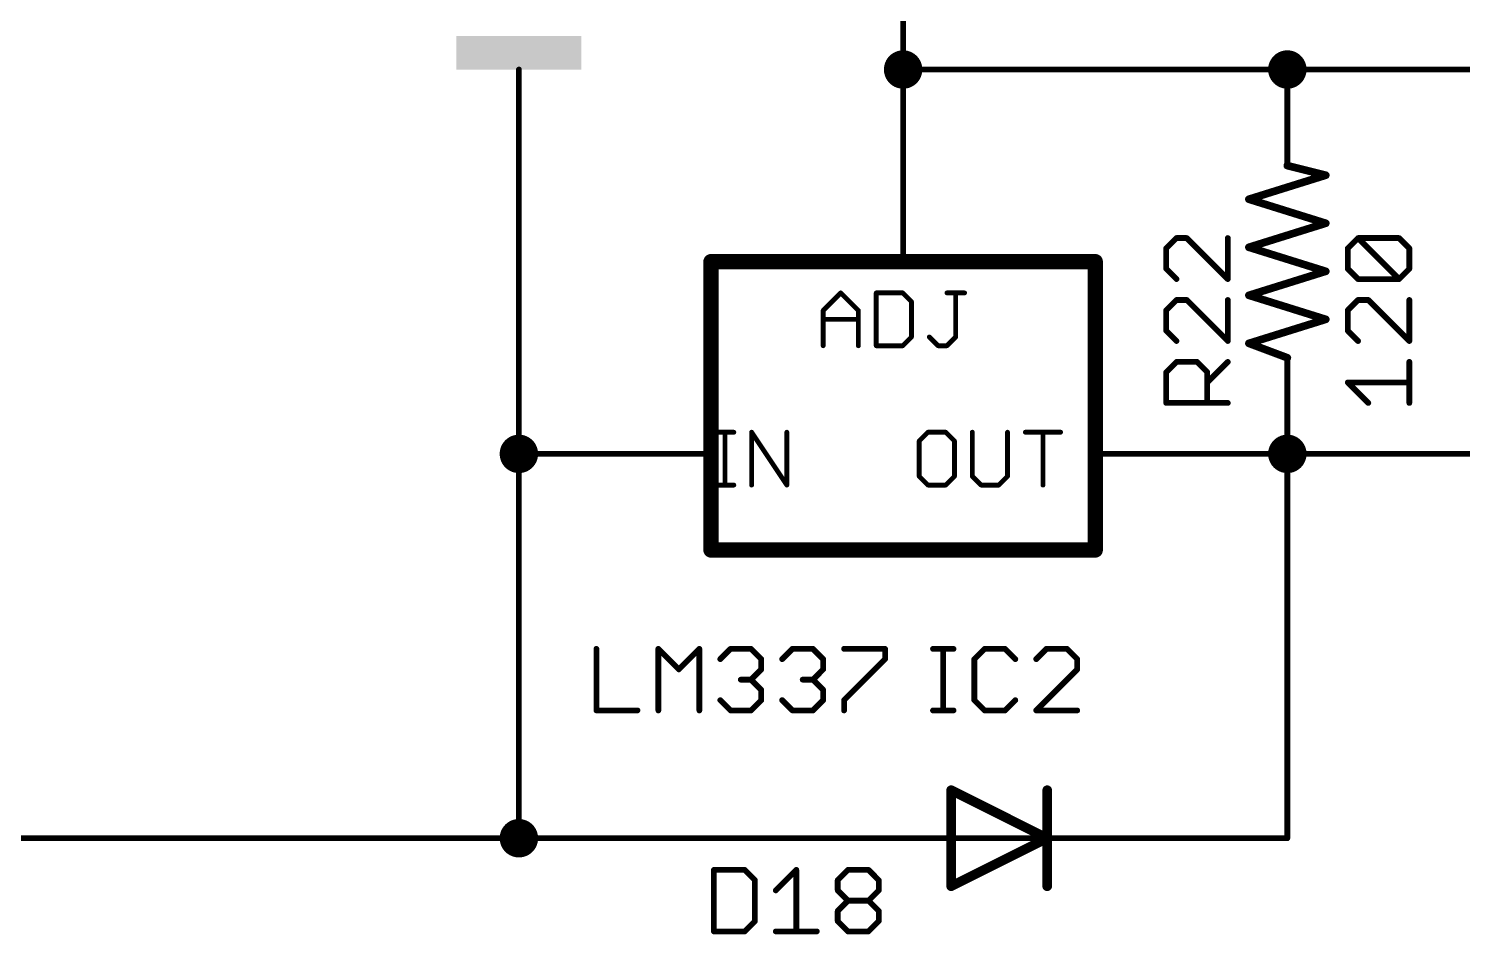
# Model space of a CAD drawing. Extents: x -40 to 215, y -109 to 87.
# Drawn here: x 121.66 to 159.57, y -109.22 to -85.28 of the extents above; entities that cross this region are included whole.
import ezdxf

# ---------------------------------------------------------------- set-up
doc = ezdxf.new("R2010")
doc.units = 0
for name, color, linetype in [('91', 94, 'CONTINUOUS'), ('94', 14, 'CONTINUOUS'), ('95', 251, 'CONTINUOUS'), ('96', 251, 'CONTINUOUS')]:
    doc.layers.add(name, color=color, linetype=linetype)

# ---------------------------------------------------------------- blocks, each defined once
blk = doc.blocks.new('RECT')
blk.add_solid([(-0.5, -0.5), (0.5, -0.5), (-0.5, 0.5), (0.5, 0.5)])

msp = doc.modelspace()

# ---------------------------------------------------------------- linework, layer by layer
at = {"layer": '91'}
for points, const_width in [([(144.78, -86.614, 1), (144.78, -86.106, 1), (144.78, -86.614)], 0.508), ([(154.94, -86.614, 1), (154.94, -86.106, 1), (154.94, -86.614)], 0.508), ([(144.8181, -86.36, 1), (144.7419, -86.36)], 0.0762), ([(144.78, -86.3219, 1), (144.78, -86.3981)], 0.0762), ([(154.94, -86.3219, 1), (154.94, -86.3981)], 0.0762), ([(154.94, -86.3981, 1), (154.94, -86.3219)], 0.0762), ([(134.6581, -88.9, 1), (134.5819, -88.9)], 0.0762), ([(144.7419, -88.9, 1), (144.8181, -88.9)], 0.0762), ([(134.62, -96.774, 1), (134.62, -96.266, 1), (134.62, -96.774)], 0.508), ([(154.94, -96.774, 1), (154.94, -96.266, 1), (154.94, -96.774)], 0.508), ([(134.62, -96.4819, 1), (134.62, -96.5581)], 0.0762), ([(134.6581, -96.52, 1), (134.5819, -96.52)], 0.0762), ([(134.5819, -96.52, 1), (134.6581, -96.52)], 0.0762), ([(137.16, -96.5581, 1), (137.16, -96.4819)], 0.0762), ([(152.4, -96.4819, 1), (152.4, -96.5581)], 0.0762), ([(154.94, -96.4819, 1), (154.94, -96.5581)], 0.0762), ([(154.9781, -96.52, 1), (154.9019, -96.52)], 0.0762), ([(154.94, -96.5581, 1), (154.94, -96.4819)], 0.0762), ([(134.62, -106.934, 1), (134.62, -106.426, 1), (134.62, -106.934)], 0.508), ([(134.62, -106.6419, 1), (134.62, -106.7181)], 0.0762), ([(134.5819, -106.68, 1), (134.6581, -106.68)], 0.0762), ([(134.62, -106.7181, 1), (134.62, -106.6419)], 0.0762), ([(144.78, -106.7181, 1), (144.78, -106.6419)], 0.0762), ([(149.86, -106.6419, 1), (149.86, -106.7181)], 0.0762), ([(154.9019, -106.68, 1), (154.9781, -106.68)], 0.0762), ([(154.94, -106.7181, 1), (154.94, -106.6419)], 0.0762)]:
    msp.add_lwpolyline(points, format="xyb", dxfattribs=dict(at, const_width=const_width))
at = {"layer": '91', "const_width": 0.1524}
for points in [[(144.78, -88.9), (144.78, -86.36)], [(144.78, -86.36), (154.94, -86.36)], [(154.94, -86.36), (165.1, -86.36)], [(134.62, -88.9), (134.62, -96.52)], [(134.62, -96.52), (137.16, -96.52)], [(134.62, -96.52), (134.62, -106.68)], [(152.4, -96.52), (154.94, -96.52)], [(154.94, -96.52), (165.1, -96.52)], [(154.94, -106.68), (154.94, -96.52)], [(114.3, -106.68), (134.62, -106.68)], [(134.62, -106.68), (144.78, -106.68)], [(149.86, -106.68), (154.94, -106.68)]]:
    msp.add_lwpolyline(points, dxfattribs=at)
at = {"layer": '94'}
for points, const_width in [([(144.78, -86.36), (144.78, -83.82)], 0.1524), ([(134.62, -88.9), (134.62, -86.36)], 0.1524), ([(154.94, -86.36), (154.94, -88.9)], 0.1524), ([(144.78, -88.9), (144.78, -91.44)], 0.1524), ([(153.924, -89.789), (155.956, -89.154)], 0.2032), ([(155.956, -89.154), (154.94, -88.9)], 0.2032), ([(155.956, -90.424), (153.924, -89.789)], 0.2032), ([(153.924, -91.059), (155.956, -90.424)], 0.2032), ([(155.956, -91.694), (153.924, -91.059)], 0.2032), ([(149.86, -91.44), (139.7, -91.44)], 0.4064), ([(139.7, -91.44), (139.7, -99.06)], 0.4064), ([(149.86, -99.06), (149.86, -91.44)], 0.4064), ([(153.924, -92.329), (155.956, -91.694)], 0.2032), ([(155.956, -92.964), (153.924, -92.329)], 0.2032), ([(153.924, -93.599), (155.956, -92.964)], 0.2032), ([(154.94, -93.98), (153.924, -93.599)], 0.2032), ([(154.94, -96.52), (154.94, -93.98)], 0.1524), ([(137.16, -96.52), (139.7, -96.52)], 0.1524), ([(152.4, -96.52), (149.86, -96.52)], 0.1524), ([(139.7, -99.06), (149.86, -99.06)], 0.4064), ([(148.59, -106.68), (146.05, -105.41)], 0.254), ([(146.05, -105.41), (146.05, -107.95)], 0.254), ([(148.59, -105.41), (148.59, -106.68)], 0.254), ([(144.78, -106.68), (147.32, -106.68)], 0.1524), ([(146.05, -107.95), (148.59, -106.68)], 0.254), ([(149.86, -106.68), (147.32, -106.68)], 0.1524), ([(148.59, -106.68), (148.59, -107.95)], 0.254)]:
    msp.add_lwpolyline(points, dxfattribs=dict(at, const_width=const_width))
for points, const_width in [([(134.6581, -86.36, 1), (134.5819, -86.36)], 0.0762), ([(144.7419, -86.36, 1), (144.8181, -86.36)], 0.0762), ([(154.9781, -86.36, 1), (154.9019, -86.36)], 0.0762), ([(134.5819, -88.9, 1), (134.6581, -88.9)], 0.0762), ([(144.8181, -88.9, 1), (144.7419, -88.9)], 0.0762), ([(154.9523, -88.8507, 1), (154.9277, -88.9493)], 0.1016), ([(154.9019, -88.9, 1), (154.9781, -88.9)], 0.0762), ([(155.9712, -89.2025, 1), (155.9408, -89.1055)], 0.1016), ([(155.9437, -89.2033, 1), (155.9683, -89.1047)], 0.1016), ([(153.9392, -89.7405, 1), (153.9088, -89.8375)], 0.1016), ([(153.9088, -89.7405, 1), (153.9392, -89.8375)], 0.1016), ([(155.9712, -90.4725, 1), (155.9408, -90.3755)], 0.1016), ([(155.9408, -90.4725, 1), (155.9712, -90.3755)], 0.1016), ([(153.9392, -91.0105, 1), (153.9088, -91.1075)], 0.1016), ([(153.9088, -91.0105, 1), (153.9392, -91.1075)], 0.1016), ([(139.7, -91.3384, 1), (139.7, -91.5416)], 0.2032), ([(139.8016, -91.44, 1), (139.5984, -91.44)], 0.2032), ([(149.9616, -91.44, 1), (149.7584, -91.44)], 0.2032), ([(149.86, -91.5416, 1), (149.86, -91.3384)], 0.2032), ([(144.7419, -91.44, 1), (144.8181, -91.44)], 0.0762), ([(155.9712, -91.7425, 1), (155.9408, -91.6455)], 0.1016), ([(155.9408, -91.7425, 1), (155.9712, -91.6455)], 0.1016), ([(153.9392, -92.2805, 1), (153.9088, -92.3775)], 0.1016), ([(153.9088, -92.2805, 1), (153.9392, -92.3775)], 0.1016), ([(155.9712, -93.0125, 1), (155.9408, -92.9155)], 0.1016), ([(155.9408, -93.0125, 1), (155.9712, -92.9155)], 0.1016), ([(153.9418, -93.5514, 1), (153.9062, -93.6466)], 0.1016), ([(153.9088, -93.5505, 1), (153.9392, -93.6475)], 0.1016), ([(154.9781, -93.98, 1), (154.9019, -93.98)], 0.0762), ([(154.9222, -94.0276, 1), (154.9578, -93.9324)], 0.1016), ([(137.16, -96.4819, 1), (137.16, -96.5581)], 0.0762), ([(139.7, -96.5581, 1), (139.7, -96.4819)], 0.0762), ([(149.86, -96.4819, 1), (149.86, -96.5581)], 0.0762), ([(152.4, -96.5581, 1), (152.4, -96.4819)], 0.0762), ([(154.9019, -96.52, 1), (154.9781, -96.52)], 0.0762), ([(139.7, -98.9584, 1), (139.7, -99.1616)], 0.2032), ([(149.86, -99.1616, 1), (149.86, -98.9584)], 0.2032), ([(139.5984, -99.06, 1), (139.8016, -99.06)], 0.2032), ([(149.7584, -99.06, 1), (149.9616, -99.06)], 0.2032), ([(146.0784, -105.3532, 1), (146.0216, -105.4668)], 0.127), ([(146.1135, -105.41, 1), (145.9865, -105.41)], 0.127), ([(148.6535, -105.41, 1), (148.5265, -105.41)], 0.127), ([(144.78, -106.6419, 1), (144.78, -106.7181)], 0.0762), ([(147.32, -106.6419, 1), (147.32, -106.7181)], 0.0762), ([(147.32, -106.7181, 1), (147.32, -106.6419)], 0.0762), ([(148.6535, -106.68, 1), (148.5265, -106.68)], 0.127), ([(148.5265, -106.68, 1), (148.6535, -106.68)], 0.127), ([(148.6184, -106.7368, 1), (148.5616, -106.6232)], 0.127), ([(148.5616, -106.7368, 1), (148.6184, -106.6232)], 0.127), ([(149.86, -106.7181, 1), (149.86, -106.6419)], 0.0762), ([(146.0216, -107.8932, 1), (146.0784, -108.0068)], 0.127), ([(145.9865, -107.95, 1), (146.1135, -107.95)], 0.127), ([(148.5265, -107.95, 1), (148.6535, -107.95)], 0.127)]:
    msp.add_lwpolyline(points, format="xyb", dxfattribs=dict(at, const_width=const_width))
at = {"layer": '95'}
for points, const_width in [([(152.0094, -90.8148), (151.7382, -91.086)], 0.1524), ([(152.2805, -90.8148), (152.0094, -90.8148)], 0.1524), ([(153.3652, -91.8995), (152.2805, -90.8148)], 0.1524), ([(153.3652, -90.8148), (153.3652, -91.8995)], 0.1524), ([(151.7382, -91.086), (151.7382, -91.6283)], 0.1524), ([(151.7382, -91.6283), (152.0094, -91.8995)], 0.1524), ([(142.6657, -92.7304), (143.1317, -92.2643)], 0.127), ([(143.1317, -92.2643), (143.5978, -92.7304)], 0.127), ([(144.0689, -92.2643), (144.0689, -93.6625)], 0.127), ([(144.768, -92.2643), (144.0689, -92.2643)], 0.127), ([(145.0011, -92.4973), (144.768, -92.2643)], 0.127), ([(145.0011, -93.4295), (145.0011, -92.4973)], 0.127), ([(145.9383, -92.2643), (146.4043, -92.2643)], 0.127), ([(146.1713, -93.4295), (146.1713, -92.2643)], 0.127), ([(152.0094, -92.452), (151.7382, -92.7232)], 0.1524), ([(152.2805, -92.452), (152.0094, -92.452)], 0.1524), ([(153.3652, -93.5366), (152.2805, -92.452)], 0.1524), ([(153.3652, -92.452), (153.3652, -93.5366)], 0.1524), ([(142.6657, -93.6625), (142.6657, -92.7304)], 0.127), ([(143.5978, -92.7304), (143.5978, -93.6625)], 0.127), ([(151.7382, -92.7232), (151.7382, -93.2655)], 0.1524), ([(142.6657, -92.9634), (143.5978, -92.9634)], 0.127), ([(151.7382, -93.2655), (152.0094, -93.5366)], 0.1524), ([(144.0689, -93.6625), (144.768, -93.6625)], 0.127), ([(144.768, -93.6625), (145.0011, -93.4295)], 0.127), ([(145.4722, -93.4295), (145.7053, -93.6625)], 0.127), ([(145.7053, -93.6625), (145.9383, -93.6625)], 0.127), ([(145.9383, -93.6625), (146.1713, -93.4295)], 0.127), ([(151.7382, -94.3603), (152.0094, -94.0891)], 0.1524), ([(152.0094, -94.0891), (152.5517, -94.0891)], 0.1524), ([(152.5517, -94.0891), (152.8229, -94.3603)], 0.1524), ([(152.8229, -94.6315), (153.3652, -94.0891)], 0.1524), ([(151.7382, -95.1738), (151.7382, -94.3603)], 0.1524), ([(152.8229, -94.3603), (152.8229, -95.1738)], 0.1524), ([(153.3652, -95.1738), (151.7382, -95.1738)], 0.1524), ([(139.8377, -95.9473), (140.3038, -95.9473)], 0.127), ([(140.0707, -97.3455), (140.0707, -95.9473)], 0.127), ([(140.7732, -97.3455), (140.7732, -95.9473)], 0.127), ([(140.7732, -95.9473), (141.7054, -97.3455)], 0.127), ([(141.7054, -97.3455), (141.7054, -95.9473)], 0.127), ([(145.4387, -95.9473), (145.2057, -96.1803)], 0.127), ([(145.9048, -95.9473), (145.4387, -95.9473)], 0.127), ([(146.1378, -96.1803), (145.9048, -95.9473)], 0.127), ([(146.6089, -95.9473), (146.6089, -97.1125)], 0.127), ([(147.5411, -97.1125), (147.5411, -95.9473)], 0.127), ([(148.0122, -95.9473), (148.9443, -95.9473)], 0.127), ([(148.4783, -97.3455), (148.4783, -95.9473)], 0.127), ([(145.2057, -96.1803), (145.2057, -97.1125)], 0.127), ([(146.1378, -97.1125), (146.1378, -96.1803)], 0.127), ([(145.2057, -97.1125), (145.4387, -97.3455)], 0.127), ([(145.9048, -97.3455), (146.1378, -97.1125)], 0.127), ([(146.6089, -97.1125), (146.842, -97.3455)], 0.127), ([(147.308, -97.3455), (147.5411, -97.1125)], 0.127), ([(139.8377, -97.3455), (140.3038, -97.3455)], 0.127), ([(145.4387, -97.3455), (145.9048, -97.3455)], 0.127), ([(146.842, -97.3455), (147.308, -97.3455)], 0.127), ([(145.5704, -101.6748), (146.1128, -101.6748)], 0.1524), ([(145.8416, -103.3018), (145.8416, -101.6748)], 0.1524), ([(146.933, -101.6748), (146.6619, -101.946)], 0.1524), ([(147.4754, -101.6748), (146.933, -101.6748)], 0.1524), ([(147.7465, -101.946), (147.4754, -101.6748)], 0.1524), ([(148.5702, -101.6748), (148.299, -101.946)], 0.1524), ([(149.1125, -101.6748), (148.5702, -101.6748)], 0.1524), ([(149.3837, -101.946), (149.1125, -101.6748)], 0.1524), ([(146.6619, -101.946), (146.6619, -103.0306)], 0.1524), ([(149.3837, -102.2171), (149.3837, -101.946)], 0.1524), ([(148.299, -103.3018), (149.3837, -102.2171)], 0.1524), ([(146.6619, -103.0306), (146.933, -103.3018)], 0.1524), ([(147.4754, -103.3018), (147.7465, -103.0306)], 0.1524), ([(145.5704, -103.3018), (146.1128, -103.3018)], 0.1524), ([(146.933, -103.3018), (147.4754, -103.3018)], 0.1524), ([(149.3837, -103.3018), (148.299, -103.3018)], 0.1524), ([(139.7762, -107.5168), (139.7762, -109.1438)], 0.1524), ([(140.5897, -107.5168), (139.7762, -107.5168)], 0.1524), ([(140.8609, -107.788), (140.5897, -107.5168)], 0.1524), ([(141.4134, -108.0591), (141.9557, -107.5168)], 0.1524), ([(141.9557, -107.5168), (141.9557, -109.1438)], 0.1524), ([(143.0505, -107.788), (143.3217, -107.5168)], 0.1524), ([(143.3217, -107.5168), (143.864, -107.5168)], 0.1524), ([(143.864, -107.5168), (144.1352, -107.788)], 0.1524), ([(140.8609, -108.8726), (140.8609, -107.788)], 0.1524), ([(143.0505, -108.0591), (143.0505, -107.788)], 0.1524), ([(143.3217, -108.3303), (143.0505, -108.0591)], 0.1524), ([(144.1352, -108.0591), (143.864, -108.3303)], 0.1524), ([(144.1352, -107.788), (144.1352, -108.0591)], 0.1524), ([(143.0505, -108.6015), (143.3217, -108.3303)], 0.1524), ([(143.3217, -108.3303), (143.864, -108.3303)], 0.1524), ([(143.864, -108.3303), (144.1352, -108.6015)], 0.1524), ([(140.5897, -109.1438), (140.8609, -108.8726)], 0.1524), ([(143.0505, -108.8726), (143.0505, -108.6015)], 0.1524), ([(143.3217, -109.1438), (143.0505, -108.8726)], 0.1524), ([(144.1352, -108.8726), (143.864, -109.1438)], 0.1524), ([(144.1352, -108.6015), (144.1352, -108.8726)], 0.1524), ([(139.7762, -109.1438), (140.5897, -109.1438)], 0.1524), ([(141.4134, -109.1438), (142.498, -109.1438)], 0.1524), ([(143.864, -109.1438), (143.3217, -109.1438)], 0.1524)]:
    msp.add_lwpolyline(points, dxfattribs=dict(at, const_width=const_width))
for points, const_width in [([(152.0094, -90.7767, 1), (152.0094, -90.8529)], 0.0762), ([(152.0363, -90.8418, 1), (151.9824, -90.7879)], 0.0762), ([(152.3075, -90.7879, 1), (152.2536, -90.8418)], 0.0762), ([(152.2805, -90.8529, 1), (152.2805, -90.7767)], 0.0762), ([(153.4033, -90.8148, 1), (153.3271, -90.8148)], 0.0762), ([(151.7763, -91.086, 1), (151.7001, -91.086)], 0.0762), ([(151.7113, -91.0591, 1), (151.7652, -91.1129)], 0.0762), ([(151.7652, -91.6014, 1), (151.7113, -91.6553)], 0.0762), ([(151.7001, -91.6283, 1), (151.7763, -91.6283)], 0.0762), ([(151.9824, -91.9264, 1), (152.0363, -91.8725)], 0.0762), ([(153.3271, -91.8995, 1), (153.4033, -91.8995)], 0.0762), ([(153.3383, -91.9264, 1), (153.3921, -91.8725)], 0.0762), ([(143.1542, -92.2419, 1), (143.1093, -92.2868)], 0.0635), ([(143.1542, -92.2868, 1), (143.1093, -92.2419)], 0.0635), ([(144.0689, -92.2326, 1), (144.0689, -92.2961)], 0.0635), ([(144.1007, -92.2643, 1), (144.0372, -92.2643)], 0.0635), ([(144.7905, -92.2419, 1), (144.7456, -92.2868)], 0.0635), ([(144.768, -92.2961, 1), (144.768, -92.2326)], 0.0635), ([(145.0328, -92.4973, 1), (144.9693, -92.4973)], 0.0635), ([(144.9786, -92.5198, 1), (145.0235, -92.4749)], 0.0635), ([(145.9383, -92.2326, 1), (145.9383, -92.2961)], 0.0635), ([(146.2031, -92.2643, 1), (146.1396, -92.2643)], 0.0635), ([(146.4043, -92.2961, 1), (146.4043, -92.2326)], 0.0635), ([(152.0094, -92.4139, 1), (152.0094, -92.4901)], 0.0762), ([(152.0363, -92.4789, 1), (151.9824, -92.425)], 0.0762), ([(152.3075, -92.425, 1), (152.2536, -92.4789)], 0.0762), ([(152.2805, -92.4901, 1), (152.2805, -92.4139)], 0.0762), ([(153.4033, -92.452, 1), (153.3271, -92.452)], 0.0762), ([(142.6974, -92.7304, 1), (142.6339, -92.7304)], 0.0635), ([(142.6432, -92.7079, 1), (142.6881, -92.7528)], 0.0635), ([(143.6295, -92.7304, 1), (143.566, -92.7304)], 0.0635), ([(143.5753, -92.7528, 1), (143.6202, -92.7079)], 0.0635), ([(151.7763, -92.7232, 1), (151.7001, -92.7232)], 0.0762), ([(151.7113, -92.6962, 1), (151.7652, -92.7501)], 0.0762), ([(142.6657, -92.9317, 1), (142.6657, -92.9952)], 0.0635), ([(143.5978, -92.9952, 1), (143.5978, -92.9317)], 0.0635), ([(151.7652, -93.2385, 1), (151.7113, -93.2924)], 0.0762), ([(151.7001, -93.2655, 1), (151.7763, -93.2655)], 0.0762), ([(142.6339, -93.6625, 1), (142.6974, -93.6625)], 0.0635), ([(143.566, -93.6625, 1), (143.6295, -93.6625)], 0.0635), ([(144.0689, -93.6308, 1), (144.0689, -93.6943)], 0.0635), ([(144.0372, -93.6625, 1), (144.1007, -93.6625)], 0.0635), ([(144.7456, -93.64, 1), (144.7905, -93.685)], 0.0635), ([(144.768, -93.6943, 1), (144.768, -93.6308)], 0.0635), ([(144.9693, -93.4295, 1), (145.0328, -93.4295)], 0.0635), ([(145.0235, -93.4519, 1), (144.9786, -93.407)], 0.0635), ([(145.4947, -93.407, 1), (145.4498, -93.4519)], 0.0635), ([(145.7053, -93.6308, 1), (145.7053, -93.6943)], 0.0635), ([(145.6828, -93.685, 1), (145.7277, -93.64)], 0.0635), ([(145.9158, -93.64, 1), (145.9607, -93.685)], 0.0635), ([(145.9383, -93.6943, 1), (145.9383, -93.6308)], 0.0635), ([(146.1396, -93.4295, 1), (146.2031, -93.4295)], 0.0635), ([(146.1938, -93.4519, 1), (146.1489, -93.407)], 0.0635), ([(151.9824, -93.5636, 1), (152.0363, -93.5097)], 0.0762), ([(153.3271, -93.5366, 1), (153.4033, -93.5366)], 0.0762), ([(153.3383, -93.5636, 1), (153.3921, -93.5097)], 0.0762), ([(152.0094, -94.051, 1), (152.0094, -94.1272)], 0.0762), ([(152.0363, -94.1161, 1), (151.9824, -94.0622)], 0.0762), ([(152.5786, -94.0622, 1), (152.5248, -94.1161)], 0.0762), ([(152.5517, -94.1272, 1), (152.5517, -94.051)], 0.0762), ([(153.3921, -94.1161, 1), (153.3383, -94.0622)], 0.0762), ([(151.7763, -94.3603, 1), (151.7001, -94.3603)], 0.0762), ([(151.7113, -94.3334, 1), (151.7652, -94.3872)], 0.0762), ([(152.861, -94.3603, 1), (152.7848, -94.3603)], 0.0762), ([(152.7959, -94.3872, 1), (152.8498, -94.3334)], 0.0762), ([(152.7959, -94.6045, 1), (152.8498, -94.6584)], 0.0762), ([(151.7382, -95.1357, 1), (151.7382, -95.2119)], 0.0762), ([(151.7001, -95.1738, 1), (151.7763, -95.1738)], 0.0762), ([(152.7848, -95.1738, 1), (152.861, -95.1738)], 0.0762), ([(153.3652, -95.2119, 1), (153.3652, -95.1357)], 0.0762), ([(139.8377, -95.9156, 1), (139.8377, -95.9791)], 0.0635), ([(140.1025, -95.9473, 1), (140.039, -95.9473)], 0.0635), ([(140.3038, -95.9791, 1), (140.3038, -95.9156)], 0.0635), ([(140.7996, -95.9297, 1), (140.7468, -95.9649)], 0.0635), ([(140.805, -95.9473, 1), (140.7415, -95.9473)], 0.0635), ([(141.7371, -95.9473, 1), (141.6736, -95.9473)], 0.0635), ([(145.4387, -95.9156, 1), (145.4387, -95.9791)], 0.0635), ([(145.4611, -95.9698, 1), (145.4162, -95.9249)], 0.0635), ([(145.9272, -95.9249, 1), (145.8823, -95.9698)], 0.0635), ([(145.9048, -95.9791, 1), (145.9048, -95.9156)], 0.0635), ([(146.6407, -95.9473, 1), (146.5772, -95.9473)], 0.0635), ([(147.5728, -95.9473, 1), (147.5093, -95.9473)], 0.0635), ([(148.0122, -95.9156, 1), (148.0122, -95.9791)], 0.0635), ([(148.51, -95.9473, 1), (148.4465, -95.9473)], 0.0635), ([(148.9443, -95.9791, 1), (148.9443, -95.9156)], 0.0635), ([(145.2374, -96.1803, 1), (145.1739, -96.1803)], 0.0635), ([(145.1832, -96.1579, 1), (145.2281, -96.2028)], 0.0635), ([(146.1695, -96.1803, 1), (146.106, -96.1803)], 0.0635), ([(146.1153, -96.2028, 1), (146.1602, -96.1579)], 0.0635), ([(145.2281, -97.09, 1), (145.1832, -97.1349)], 0.0635), ([(146.1602, -97.1349, 1), (146.1153, -97.09)], 0.0635), ([(146.6314, -97.09, 1), (146.5865, -97.1349)], 0.0635), ([(147.5635, -97.1349, 1), (147.5186, -97.09)], 0.0635), ([(139.8377, -97.3137, 1), (139.8377, -97.3773)], 0.0635), ([(140.039, -97.3455, 1), (140.1025, -97.3455)], 0.0635), ([(140.3038, -97.3773, 1), (140.3038, -97.3137)], 0.0635), ([(140.7415, -97.3455, 1), (140.805, -97.3455)], 0.0635), ([(141.6736, -97.3455, 1), (141.7371, -97.3455)], 0.0635), ([(141.6789, -97.3631, 1), (141.7318, -97.3279)], 0.0635), ([(145.1739, -97.1125, 1), (145.2374, -97.1125)], 0.0635), ([(145.4387, -97.3137, 1), (145.4387, -97.3773)], 0.0635), ([(145.4162, -97.368, 1), (145.4611, -97.323)], 0.0635), ([(145.8823, -97.323, 1), (145.9272, -97.368)], 0.0635), ([(145.9048, -97.3773, 1), (145.9048, -97.3137)], 0.0635), ([(146.106, -97.1125, 1), (146.1695, -97.1125)], 0.0635), ([(146.5772, -97.1125, 1), (146.6407, -97.1125)], 0.0635), ([(146.842, -97.3137, 1), (146.842, -97.3773)], 0.0635), ([(146.8195, -97.368, 1), (146.8644, -97.323)], 0.0635), ([(147.2856, -97.323, 1), (147.3305, -97.368)], 0.0635), ([(147.308, -97.3773, 1), (147.308, -97.3137)], 0.0635), ([(147.5093, -97.1125, 1), (147.5728, -97.1125)], 0.0635), ([(148.4465, -97.3455, 1), (148.51, -97.3455)], 0.0635), ([(145.5704, -101.6367, 1), (145.5704, -101.7129)], 0.0762), ([(145.8797, -101.6748, 1), (145.8035, -101.6748)], 0.0762), ([(146.1128, -101.7129, 1), (146.1128, -101.6367)], 0.0762), ([(146.933, -101.6367, 1), (146.933, -101.7129)], 0.0762), ([(146.96, -101.7018, 1), (146.9061, -101.6479)], 0.0762), ([(147.5023, -101.6479, 1), (147.4484, -101.7018)], 0.0762), ([(147.4754, -101.7129, 1), (147.4754, -101.6367)], 0.0762), ([(148.5702, -101.6367, 1), (148.5702, -101.7129)], 0.0762), ([(148.5971, -101.7018, 1), (148.5433, -101.6479)], 0.0762), ([(149.1395, -101.6479, 1), (149.0856, -101.7018)], 0.0762), ([(149.1125, -101.7129, 1), (149.1125, -101.6367)], 0.0762), ([(146.6349, -101.919, 1), (146.6888, -101.9729)], 0.0762), ([(146.7, -101.946, 1), (146.6238, -101.946)], 0.0762), ([(147.7196, -101.9729, 1), (147.7735, -101.919)], 0.0762), ([(148.2721, -101.919, 1), (148.326, -101.9729)], 0.0762), ([(149.4218, -101.946, 1), (149.3456, -101.946)], 0.0762), ([(149.3568, -101.9729, 1), (149.4106, -101.919)], 0.0762), ([(149.3456, -102.2171, 1), (149.4218, -102.2171)], 0.0762), ([(149.4106, -102.2441, 1), (149.3568, -102.1902)], 0.0762), ([(146.6888, -103.0037, 1), (146.6349, -103.0576)], 0.0762), ([(146.6238, -103.0306, 1), (146.7, -103.0306)], 0.0762), ([(147.7735, -103.0576, 1), (147.7196, -103.0037)], 0.0762), ([(145.5704, -103.2637, 1), (145.5704, -103.3399)], 0.0762), ([(145.8035, -103.3018, 1), (145.8797, -103.3018)], 0.0762), ([(146.1128, -103.3399, 1), (146.1128, -103.2637)], 0.0762), ([(146.933, -103.2637, 1), (146.933, -103.3399)], 0.0762), ([(146.9061, -103.3287, 1), (146.96, -103.2749)], 0.0762), ([(147.4484, -103.2749, 1), (147.5023, -103.3287)], 0.0762), ([(147.4754, -103.3399, 1), (147.4754, -103.2637)], 0.0762), ([(148.299, -103.2637, 1), (148.299, -103.3399)], 0.0762), ([(148.2721, -103.2749, 1), (148.326, -103.3287)], 0.0762), ([(149.3837, -103.3399, 1), (149.3837, -103.2637)], 0.0762), ([(139.8143, -107.5168, 1), (139.7381, -107.5168)], 0.0762), ([(139.7762, -107.4787, 1), (139.7762, -107.5549)], 0.0762), ([(140.6166, -107.4899, 1), (140.5628, -107.5438)], 0.0762), ([(140.5897, -107.5549, 1), (140.5897, -107.4787)], 0.0762), ([(141.9938, -107.5168, 1), (141.9176, -107.5168)], 0.0762), ([(141.9826, -107.5438, 1), (141.9287, -107.4899)], 0.0762), ([(143.3217, -107.4787, 1), (143.3217, -107.5549)], 0.0762), ([(143.3486, -107.5438, 1), (143.2947, -107.4899)], 0.0762), ([(143.8909, -107.4899, 1), (143.8371, -107.5438)], 0.0762), ([(143.864, -107.5549, 1), (143.864, -107.4787)], 0.0762), ([(140.899, -107.788, 1), (140.8228, -107.788)], 0.0762), ([(140.8339, -107.8149, 1), (140.8878, -107.761)], 0.0762), ([(141.3864, -108.0322, 1), (141.4403, -108.0861)], 0.0762), ([(143.0886, -107.788, 1), (143.0124, -107.788)], 0.0762), ([(143.0236, -107.761, 1), (143.0775, -107.8149)], 0.0762), ([(143.0775, -108.0322, 1), (143.0236, -108.0861)], 0.0762), ([(143.0124, -108.0591, 1), (143.0886, -108.0591)], 0.0762), ([(144.1733, -107.788, 1), (144.0971, -107.788)], 0.0762), ([(144.0971, -108.0591, 1), (144.1733, -108.0591)], 0.0762), ([(144.1082, -107.8149, 1), (144.1621, -107.761)], 0.0762), ([(144.1621, -108.0861, 1), (144.1082, -108.0322)], 0.0762), ([(143.3217, -108.2922, 1), (143.3217, -108.3684)], 0.0762), ([(143.3486, -108.3572, 1), (143.2947, -108.3034)], 0.0762), ([(143.2947, -108.3572, 1), (143.3486, -108.3034)], 0.0762), ([(143.8909, -108.3034, 1), (143.8371, -108.3572)], 0.0762), ([(143.8371, -108.3034, 1), (143.8909, -108.3572)], 0.0762), ([(143.864, -108.3684, 1), (143.864, -108.2922)], 0.0762), ([(140.8878, -108.8996, 1), (140.8339, -108.8457)], 0.0762), ([(143.0886, -108.6015, 1), (143.0124, -108.6015)], 0.0762), ([(143.0236, -108.5745, 1), (143.0775, -108.6284)], 0.0762), ([(143.0775, -108.8457, 1), (143.0236, -108.8996)], 0.0762), ([(144.1733, -108.6015, 1), (144.0971, -108.6015)], 0.0762), ([(144.1082, -108.6284, 1), (144.1621, -108.5745)], 0.0762), ([(144.1621, -108.8996, 1), (144.1082, -108.8457)], 0.0762), ([(139.7762, -109.1057, 1), (139.7762, -109.1819)], 0.0762), ([(139.7381, -109.1438, 1), (139.8143, -109.1438)], 0.0762), ([(140.5628, -109.1169, 1), (140.6166, -109.1707)], 0.0762), ([(140.5897, -109.1819, 1), (140.5897, -109.1057)], 0.0762), ([(140.8228, -108.8726, 1), (140.899, -108.8726)], 0.0762), ([(141.4134, -109.1057, 1), (141.4134, -109.1819)], 0.0762), ([(141.9176, -109.1438, 1), (141.9938, -109.1438)], 0.0762), ([(142.498, -109.1819, 1), (142.498, -109.1057)], 0.0762), ([(143.0124, -108.8726, 1), (143.0886, -108.8726)], 0.0762), ([(143.3217, -109.1057, 1), (143.3217, -109.1819)], 0.0762), ([(143.2947, -109.1707, 1), (143.3486, -109.1169)], 0.0762), ([(143.8371, -109.1169, 1), (143.8909, -109.1707)], 0.0762), ([(143.864, -109.1819, 1), (143.864, -109.1057)], 0.0762), ([(144.0971, -108.8726, 1), (144.1733, -108.8726)], 0.0762)]:
    msp.add_lwpolyline(points, format="xyb", dxfattribs=dict(at, const_width=const_width))
at = {"layer": '96', "const_width": 0.1524}
for points in [[(156.5388, -91.086), (156.81, -90.8148)], [(156.81, -90.8148), (157.8946, -90.8148)], [(157.8946, -91.8995), (156.81, -90.8148)], [(157.8946, -90.8148), (158.1658, -91.086)], [(156.5388, -91.6283), (156.5388, -91.086)], [(158.1658, -91.086), (158.1658, -91.6283)], [(156.81, -91.8995), (156.5388, -91.6283)], [(158.1658, -91.6283), (157.8946, -91.8995)], [(157.8946, -91.8995), (156.81, -91.8995)], [(156.81, -92.452), (156.5388, -92.7232)], [(157.0811, -92.452), (156.81, -92.452)], [(158.1658, -93.5366), (157.0811, -92.452)], [(158.1658, -92.452), (158.1658, -93.5366)], [(156.5388, -92.7232), (156.5388, -93.2655)], [(156.5388, -93.2655), (156.81, -93.5366)], [(158.1658, -95.1738), (158.1658, -94.0891)], [(157.0811, -95.1738), (156.5388, -94.6315)], [(156.5388, -94.6315), (158.1658, -94.6315)], [(136.6704, -101.6748), (136.6704, -103.3018)], [(138.3076, -103.3018), (138.3076, -101.6748)], [(138.3076, -101.6748), (138.8499, -102.2171)], [(138.8499, -102.2171), (139.3922, -101.6748)], [(139.3922, -101.6748), (139.3922, -103.3018)], [(139.9447, -101.946), (140.2159, -101.6748)], [(140.2159, -101.6748), (140.7582, -101.6748)], [(140.7582, -101.6748), (141.0294, -101.946)], [(141.5819, -101.946), (141.853, -101.6748)], [(141.853, -101.6748), (142.3954, -101.6748)], [(142.3954, -101.6748), (142.6665, -101.946)], [(143.219, -101.6748), (144.3037, -101.6748)], [(144.3037, -101.6748), (144.3037, -101.946)], [(141.0294, -101.946), (141.0294, -102.2171)], [(142.6665, -101.946), (142.6665, -102.2171)], [(144.3037, -101.946), (143.219, -103.0306)], [(141.0294, -102.2171), (140.7582, -102.4883)], [(142.6665, -102.2171), (142.3954, -102.4883)], [(140.7582, -102.4883), (140.487, -102.4883)], [(140.7582, -102.4883), (141.0294, -102.7595)], [(141.0294, -102.7595), (141.0294, -103.0306)], [(142.3954, -102.4883), (142.1242, -102.4883)], [(142.3954, -102.4883), (142.6665, -102.7595)], [(142.6665, -102.7595), (142.6665, -103.0306)], [(140.2159, -103.3018), (139.9447, -103.0306)], [(141.0294, -103.0306), (140.7582, -103.3018)], [(141.853, -103.3018), (141.5819, -103.0306)], [(142.6665, -103.0306), (142.3954, -103.3018)], [(143.219, -103.0306), (143.219, -103.3018)], [(136.6704, -103.3018), (137.7551, -103.3018)], [(140.7582, -103.3018), (140.2159, -103.3018)], [(142.3954, -103.3018), (141.853, -103.3018)]]:
    msp.add_lwpolyline(points, dxfattribs=at)
at = {"layer": '96', "const_width": 0.0762}
for points in [[(156.8369, -90.7879, 1), (156.783, -90.8418)], [(156.81, -90.7767, 1), (156.81, -90.8529)], [(156.8369, -90.8418, 1), (156.783, -90.7879)], [(157.9216, -90.7879, 1), (157.8677, -90.8418)], [(157.8946, -90.8529, 1), (157.8946, -90.7767)], [(156.5769, -91.086, 1), (156.5007, -91.086)], [(156.5119, -91.0591, 1), (156.5658, -91.1129)], [(158.2039, -91.086, 1), (158.1277, -91.086)], [(158.1389, -91.1129, 1), (158.1927, -91.0591)], [(156.5658, -91.6014, 1), (156.5119, -91.6553)], [(156.5007, -91.6283, 1), (156.5769, -91.6283)], [(158.1277, -91.6283, 1), (158.2039, -91.6283)], [(158.1927, -91.6553, 1), (158.1389, -91.6014)], [(156.81, -91.8614, 1), (156.81, -91.9376)], [(156.783, -91.9264, 1), (156.8369, -91.8725)], [(157.8677, -91.8725, 1), (157.9216, -91.9264)], [(157.8677, -91.9264, 1), (157.9216, -91.8725)], [(157.8946, -91.9376, 1), (157.8946, -91.8614)], [(156.81, -92.4139, 1), (156.81, -92.4901)], [(156.8369, -92.4789, 1), (156.783, -92.425)], [(157.1081, -92.425, 1), (157.0542, -92.4789)], [(157.0811, -92.4901, 1), (157.0811, -92.4139)], [(158.2039, -92.452, 1), (158.1277, -92.452)], [(156.5769, -92.7232, 1), (156.5007, -92.7232)], [(156.5119, -92.6962, 1), (156.5658, -92.7501)], [(156.5658, -93.2385, 1), (156.5119, -93.2924)], [(156.5007, -93.2655, 1), (156.5769, -93.2655)], [(156.783, -93.5636, 1), (156.8369, -93.5097)], [(158.1277, -93.5366, 1), (158.2039, -93.5366)], [(158.1389, -93.5636, 1), (158.1927, -93.5097)], [(158.2039, -94.0891, 1), (158.1277, -94.0891)], [(156.5658, -94.6045, 1), (156.5119, -94.6584)], [(156.5388, -94.5934, 1), (156.5388, -94.6696)], [(158.1658, -94.6696, 1), (158.1658, -94.5934)], [(157.0542, -95.2007, 1), (157.1081, -95.1469)], [(158.1277, -95.1738, 1), (158.2039, -95.1738)], [(136.7085, -101.6748, 1), (136.6323, -101.6748)], [(138.3345, -101.6479, 1), (138.2806, -101.7018)], [(138.3457, -101.6748, 1), (138.2695, -101.6748)], [(139.4303, -101.6748, 1), (139.3541, -101.6748)], [(139.4192, -101.7018, 1), (139.3653, -101.6479)], [(140.2159, -101.6367, 1), (140.2159, -101.7129)], [(140.2428, -101.7018, 1), (140.1889, -101.6479)], [(140.7852, -101.6479, 1), (140.7313, -101.7018)], [(140.7582, -101.7129, 1), (140.7582, -101.6367)], [(141.853, -101.6367, 1), (141.853, -101.7129)], [(141.88, -101.7018, 1), (141.8261, -101.6479)], [(142.4223, -101.6479, 1), (142.3684, -101.7018)], [(142.3954, -101.7129, 1), (142.3954, -101.6367)], [(143.219, -101.6367, 1), (143.219, -101.7129)], [(144.3418, -101.6748, 1), (144.2656, -101.6748)], [(144.3037, -101.7129, 1), (144.3037, -101.6367)], [(139.9178, -101.919, 1), (139.9717, -101.9729)], [(141.0675, -101.946, 1), (140.9913, -101.946)], [(141.0024, -101.9729, 1), (141.0563, -101.919)], [(141.5549, -101.919, 1), (141.6088, -101.9729)], [(142.7046, -101.946, 1), (142.6284, -101.946)], [(142.6396, -101.9729, 1), (142.6935, -101.919)], [(144.2656, -101.946, 1), (144.3418, -101.946)], [(144.3306, -101.9729, 1), (144.2767, -101.919)], [(138.8229, -102.1902, 1), (138.8768, -102.2441)], [(138.8229, -102.2441, 1), (138.8768, -102.1902)], [(140.9913, -102.2171, 1), (141.0675, -102.2171)], [(141.0563, -102.2441, 1), (141.0024, -102.1902)], [(142.6284, -102.2171, 1), (142.7046, -102.2171)], [(142.6935, -102.2441, 1), (142.6396, -102.1902)], [(140.487, -102.4502, 1), (140.487, -102.5264)], [(140.7852, -102.4614, 1), (140.7313, -102.5152)], [(140.7313, -102.4614, 1), (140.7852, -102.5152)], [(140.7582, -102.5264, 1), (140.7582, -102.4502)], [(141.0675, -102.7595, 1), (140.9913, -102.7595)], [(141.0024, -102.7864, 1), (141.0563, -102.7325)], [(142.1242, -102.4502, 1), (142.1242, -102.5264)], [(142.4223, -102.4614, 1), (142.3684, -102.5152)], [(142.3684, -102.4614, 1), (142.4223, -102.5152)], [(142.3954, -102.5264, 1), (142.3954, -102.4502)], [(142.7046, -102.7595, 1), (142.6284, -102.7595)], [(142.6396, -102.7864, 1), (142.6935, -102.7325)], [(139.9717, -103.0037, 1), (139.9178, -103.0576)], [(140.9913, -103.0306, 1), (141.0675, -103.0306)], [(141.0563, -103.0576, 1), (141.0024, -103.0037)], [(141.6088, -103.0037, 1), (141.5549, -103.0576)], [(142.6284, -103.0306, 1), (142.7046, -103.0306)], [(142.6935, -103.0576, 1), (142.6396, -103.0037)], [(143.2571, -103.0306, 1), (143.1809, -103.0306)], [(143.1921, -103.0037, 1), (143.246, -103.0576)], [(136.6704, -103.2637, 1), (136.6704, -103.3399)], [(136.6323, -103.3018, 1), (136.7085, -103.3018)], [(137.7551, -103.3399, 1), (137.7551, -103.2637)], [(138.2695, -103.3018, 1), (138.3457, -103.3018)], [(139.3541, -103.3018, 1), (139.4303, -103.3018)], [(140.2159, -103.2637, 1), (140.2159, -103.3399)], [(140.1889, -103.3287, 1), (140.2428, -103.2749)], [(140.7313, -103.2749, 1), (140.7852, -103.3287)], [(140.7582, -103.3399, 1), (140.7582, -103.2637)], [(141.853, -103.2637, 1), (141.853, -103.3399)], [(141.8261, -103.3287, 1), (141.88, -103.2749)], [(142.3684, -103.2749, 1), (142.4223, -103.3287)], [(142.3954, -103.3399, 1), (142.3954, -103.2637)], [(143.1809, -103.3018, 1), (143.2571, -103.3018)]]:
    msp.add_lwpolyline(points, format="xyb", dxfattribs=at)

# ---------------------------------------------------------------- block references
at = {"layer": '94', "xscale": 3.302, "yscale": 0.889}
msp.add_blockref('RECT', (134.62, -85.9155), dxfattribs=at)

doc.saveas('drawing.dxf')
